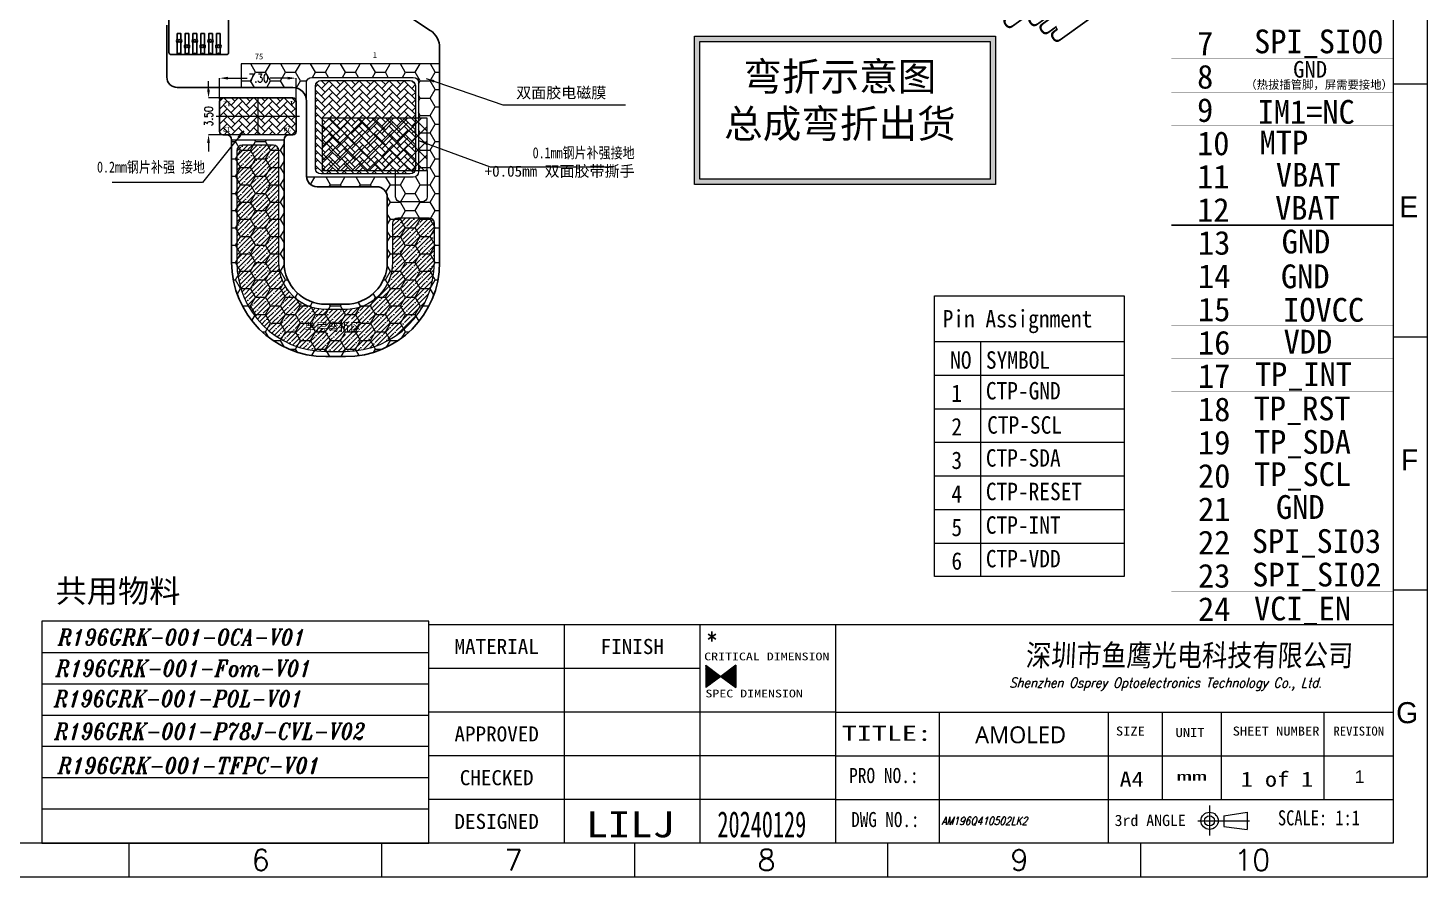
# Model space of a CAD drawing. Header units: millimetres. Extents: x 1845 to 2650, y -178 to 579.
# Drawn here: x 2516.8 to 2650.3, y 193.6 to 274.6 of the extents above; entities that cross this region are included whole.
import ezdxf
from ezdxf.enums import TextEntityAlignment as Align
from ezdxf.lldxf.tags import DXFTag

# ---------------------------------------------------------------- set-up
doc = ezdxf.new("R2010")
doc.units = ezdxf.units.MM
doc.layers.get('0').update_dxf_attribs({"lineweight": 5})
doc.layers.get('Defpoints').update_dxf_attribs({"lineweight": 5})
for name, color, linetype, lineweight in [('DIM', 3, 'Continuous', 5), ('MFPC', 50, 'Continuous', 5), ('TFPC', 50, 'Continuous', 5), ('图框', 7, 'Continuous', 5)]:
    doc.layers.add(name, color=color, linetype=linetype, lineweight=lineweight)
for name, color, linetype in [('EMI', 5, 'Continuous'), ('FPC', 44, 'Continuous'), ('标注', 3, 'Continuous')]:
    doc.layers.add(name, color=color, linetype=linetype)
doc.styles.add('C-E02$0$HZ', font='')
doc.styles.add('RD', font='ROMAND.shx', dxfattribs={"width": 0.8})
doc.styles.get("Standard").update_dxf_attribs({"font": 'txt', "bigfont": 'gbcbig.shx'})
doc.styles.add('STYLE1', font='', dxfattribs={"width": 0.9})
doc.styles.add('TEXTSTYLE_0', font='txt', dxfattribs={"width": 0.8})
doc.styles.add('ZI2.5', font='', dxfattribs={"height": 2.5})
doc.styles.add('宋', font='', dxfattribs={"height": 2})
doc.styles.add('宋体', font='')
doc.styles.add('样式 3', font='italict.shx', dxfattribs={"width": 0.85, "oblique": 3})
doc.styles.add('汉字', font='')
doc.styles.get('C-E02$0$HZ').set_extended_font_data('SimSun')
doc.styles.get('STYLE1').set_extended_font_data('SimSun')
doc.styles.get('ZI2.5').set_extended_font_data('SimSun')
doc.styles.get('宋').set_extended_font_data('SimSun')
doc.styles.get('宋体').set_extended_font_data('SimSun')
doc.styles.get('汉字').set_extended_font_data('SimSun')
tags = doc.linetypes.add('CENTER', pattern=[0.6, 0.375, -0.075, 0.075, -0.075]).pattern_tags.tags
tags[10:11] = [DXFTag(74, 4), DXFTag(75, 0), DXFTag(340, '0'), DXFTag(46, 1.0), DXFTag(50, 0.0), DXFTag(44, 0.0), DXFTag(45, 0.0)]
tags[8:9] = [DXFTag(74, 4), DXFTag(75, 0), DXFTag(340, '0'), DXFTag(46, 1.0), DXFTag(50, 0.0), DXFTag(44, 0.0), DXFTag(45, 0.0)]
tags[6:7] = [DXFTag(74, 4), DXFTag(75, 0), DXFTag(340, '0'), DXFTag(46, 1.0), DXFTag(50, 0.0), DXFTag(44, 0.0), DXFTag(45, 0.0)]
tags[4:5] = [DXFTag(74, 4), DXFTag(75, 0), DXFTag(340, '0'), DXFTag(46, 1.0), DXFTag(50, 0.0), DXFTag(44, 0.0), DXFTag(45, 0.0)]
doc.dimstyles.new('DIM', dxfattribs={"dimtxt": 0.8, "dimasz": 0.8, "dimexe": 0, "dimexo": 0.5, "dimgap": 0.11, "dimtad": 0, "dimzin": 1, "dimdsep": 46, "dimtxsty": 'RD', "dimcen": 0, "dimclrd": 256, "dimclre": 256, "dimclrt": 256, "dimadec": 0, "dimazin": 0, "dimtm": 1e-09, "dimtfac": 1, "dimtofl": 0, "dimtmove": 0, "dimatfit": 3, "dimfxl": 1, "dimlwe": -1, "dimarcsym": 0})

# ---------------------------------------------------------------- blocks, each defined once
blk = doc.blocks.new('SZ')
at = {"layer": 'FPC', "color": 1, "insert": (10.22, 1.21), "char_height": 13.2, "width": 13.2336, "attachment_point": 1, "rotation": 223.714, "style": 'C-E02$0$HZ'}
blk.add_mtext('{\\fWingdings|b0|i0|c2|p2;E}', dxfattribs=at)
blk = doc.blocks.new('*D125')
at = {"layer": 'Defpoints', "color": 0, "lineweight": 5, "transparency": 16777216}
for p in [(2542.38, 269.82), (2535.08, 267.31), (2542.38, 267.27)]:
    blk.add_point(p, dxfattribs=at)
at = {"layer": 'DIM', "linetype": 'ByBlock', "lineweight": 5, "transparency": 16777216}
for p, q in [((2535.08, 267.81), (2535.08, 269.82)), ((2542.38, 267.77), (2542.38, 269.82))]:
    blk.add_line(p, q, dxfattribs=at)
at = {"layer": 'DIM', "lineweight": 5, "transparency": 16777216}
for p, q in [((2535.88, 269.82), (2537.71, 269.82)), ((2541.58, 269.82), (2539.91, 269.82))]:
    blk.add_line(p, q, dxfattribs=at)
for points in [[(2535.88, 269.95), (2535.88, 269.69), (2535.08, 269.82)], [(2541.58, 269.95), (2541.58, 269.69), (2542.38, 269.82)]]:
    blk.add_solid(points, dxfattribs=at)
at = {"layer": 'DIM', "lineweight": 5, "transparency": 16777216, "insert": (2538.81, 269.82), "char_height": 0.8, "attachment_point": 5, "style": 'RD'}
blk.add_mtext('7.30', dxfattribs=at)
blk = doc.blocks.new('*D126')
at = {"layer": 'Defpoints', "color": 0, "lineweight": 5, "transparency": 16777216}
for p in [(2535.99, 267.93), (2534.03, 264.43), (2535.73, 264.43)]:
    blk.add_point(p, dxfattribs=at)
at = {"layer": 'DIM', "lineweight": 5, "transparency": 16777216}
for p, q in [((2534.03, 268.73), (2534.03, 269.53)), ((2534.03, 263.63), (2534.03, 262.83))]:
    blk.add_line(p, q, dxfattribs=at)
at = {"layer": 'DIM', "linetype": 'ByBlock', "lineweight": 5, "transparency": 16777216}
for p, q in [((2535.49, 267.93), (2534.03, 267.93)), ((2535.23, 264.43), (2534.03, 264.43))]:
    blk.add_line(p, q, dxfattribs=at)
at = {"layer": 'DIM', "lineweight": 5, "transparency": 16777216}
for points in [[(2533.89, 268.73), (2534.16, 268.73), (2534.03, 267.93)], [(2533.89, 263.63), (2534.16, 263.63), (2534.03, 264.43)]]:
    blk.add_solid(points, dxfattribs=at)
at = {"layer": 'DIM', "lineweight": 5, "transparency": 16777216, "insert": (2534.03, 266.18), "char_height": 0.8, "attachment_point": 5, "rotation": 90, "style": 'RD'}
blk.add_mtext('3.50', dxfattribs=at)

msp = doc.modelspace()

# ---------------------------------------------------------------- hatches: boundary and pattern name
at = {"lineweight": 5}
h = msp.add_hatch(dxfattribs=at)
h.set_pattern_fill('ANSI37', color=6, scale=0.3, angle=-180)
h.set_pattern_definition([(225, (2301.4279, 1946.0914), (0.6735192, -0.6735192), []), (315, (2301.4279, 1946.0914), (0.6735192, 0.6735192), [])])
h.paths.add_polyline_path([(2544.8802, 266.0194), (2544.8802, 261.0194), (2554.8802, 261.0194), (2554.8802, 266.0194)])
h = msp.add_hatch(dxfattribs=at)
h.set_pattern_fill('ANSI35', color=252, scale=0.1)
h.set_pattern_definition([(45, (606.69584, 406.80264), (-0.4490128, 0.4490128), []), (45, (607.14485, 406.80264), (-0.4490128, 0.4490128), [0.79375, -0.15875, 0, -0.15875])])
edge = h.paths.add_edge_path()
edge.add_arc((2552.0802, 255.9772), 0.5, 90, 180)
edge.add_line((2551.5802, 255.9772), (2551.5802, 252.2625))
edge.add_arc((2547.0802, 252.2625), 4.5, 270, 360, ccw=False)
edge.add_line((2547.0802, 247.7625), (2545.2302, 247.7625))
edge.add_arc((2545.2302, 252.2625), 4.5, 180, 270, ccw=False)
edge.add_line((2540.7302, 252.2625), (2540.7302, 262.9316))
edge.add_arc((2540.2302, 262.9316), 0.5, 0, 90)
edge.add_line((2540.2302, 263.4316), (2537.2302, 263.4316))
edge.add_arc((2537.2302, 262.9316), 0.5, 90, 180)
edge.add_line((2536.7302, 262.9316), (2536.7302, 252.2625))
edge.add_arc((2545.2302, 252.2625), 8.5, 180, 270)
edge.add_line((2545.2302, 243.7625), (2547.0802, 243.7625))
edge.add_arc((2547.0802, 252.2625), 8.5, 270, 360)
edge.add_line((2555.5802, 252.2625), (2555.5802, 255.9772))
edge.add_arc((2555.0802, 255.9772), 0.5, 360, 450)
edge.add_line((2555.0802, 256.4772), (2552.0802, 256.4772))
h.paths.add_polyline_path([(2549.1341, 245.3047), (2542.8838, 245.3047), (2542.8838, 246.8936), (2549.1341, 246.8936)], flags=24)
at = {"layer": 'DIM', "lineweight": 5}
h = msp.add_hatch(color=6, dxfattribs=at)
h.dxf.hatch_style = 1
h.paths.add_polyline_path([(2580.4085, 259.6849), (2609.1132, 259.6849), (2609.1132, 273.8159), (2580.4085, 273.8159)])
h.paths.add_polyline_path([(2580.9085, 273.3159), (2608.6132, 273.3159), (2608.6132, 260.1849), (2580.9085, 260.1849)], flags=16)
h.paths.add_polyline_path([(2582.2878, 261.9887), (2606.8085, 261.9887), (2606.8085, 272.1534), (2582.2878, 272.1534)], flags=8)
at = {"layer": 'EMI', "lineweight": 5}
h = msp.add_hatch(dxfattribs=at)
h.set_pattern_fill('HONEY', color=256, scale=0.3)
h.set_pattern_definition([(0, (595.4159, 16.31634), (1.42875, 0.8248892), [0.9525, -1.905]), (120, (595.4159, 16.31634), (-1.42875, 0.8248892), [0.9525, -1.905]), (60, (595.4159, 16.31634), (3e-09, 1.6497784), [-1.905, 0.9525])])
edge = h.paths.add_edge_path()
edge.add_line((2553.5641, 260.3864), (2543.3831, 260.3864))
edge.add_arc((2544.3802, 260.4625), 1, 184.363972, 270)
edge.add_line((2544.3802, 259.4625), (2550.0802, 259.4625))
edge.add_arc((2550.0802, 258.4625), 1, 0, 90, ccw=False)
edge.add_line((2551.0802, 258.4625), (2551.0802, 252.2625))
edge.add_arc((2547.0802, 252.2625), 4, -90, 0, ccw=False)
edge.add_line((2547.0802, 248.2625), (2545.2302, 248.2625))
edge.add_arc((2545.2302, 252.2625), 4, 180, 270, ccw=False)
edge.add_line((2541.2302, 252.2625), (2541.2302, 263.9316))
edge.add_line((2541.2302, 263.9316), (2536.2302, 263.9316))
edge.add_line((2536.2302, 263.9316), (2536.2302, 252.2625))
edge.add_arc((2545.2302, 252.2625), 9, 180, 270)
edge.add_line((2545.2302, 243.2625), (2547.0802, 243.2625))
edge.add_arc((2547.0802, 252.2625), 9, 270, 360)
edge.add_line((2556.0802, 252.2625), (2556.0802, 271.1831))
edge.add_line((2556.0802, 271.1831), (2537.1452, 271.1831))
edge.add_line((2537.1452, 271.1831), (2537.1452, 268.9316))
edge.add_line((2537.1452, 268.9316), (2542.0802, 268.9316))
edge.add_arc((2542.0802, 267.6316), 1.3, 0, 90, ccw=False)
edge.add_line((2543.3802, 267.6316), (2543.3802, 269.3953))
edge.add_arc((2543.8802, 269.3953), 0.5, 90, 180, ccw=False)
edge.add_line((2543.8802, 269.8953), (2553.5641, 269.8953))
edge.add_arc((2553.5641, 269.3953), 0.5, 0, 90, ccw=False)
edge.add_line((2554.0641, 269.3953), (2554.0641, 260.8864))
edge.add_arc((2553.5641, 260.8864), 0.5, -90, 0, ccw=False)
at = {"layer": 'MFPC', "lineweight": 5}
h = msp.add_hatch(dxfattribs=at)
h.set_pattern_fill('AR-HBONE', color=4, scale=0.005, angle=180)
h.set_pattern_definition([(225, (498.37883, 16.31634), (-9e-17, -0.71842049), [1.524, -0.508]), (315, (498.0196, 15.95713), (-2e-16, -0.71842049), [1.524, -0.508])])
edge = h.paths.add_edge_path()
edge.add_line((2544.7338, 269.5953), (2553.2641, 269.5953))
edge.add_arc((2553.2641, 269.0953), 0.5, 0, 90, ccw=False)
edge.add_line((2553.7641, 269.0953), (2553.7641, 261.1864))
edge.add_arc((2553.2641, 261.1864), 0.5, 270, 360, ccw=False)
edge.add_line((2553.2641, 260.6864), (2544.7338, 260.6864))
edge.add_arc((2544.7338, 261.1864), 0.5, 180, 270, ccw=False)
edge.add_line((2544.2338, 261.1864), (2544.2338, 269.0953))
edge.add_arc((2544.7338, 269.0953), 0.5, 90, 180, ccw=False)
h = msp.add_hatch(dxfattribs=at)
h.set_pattern_fill('AR-HBONE', color=4, scale=0.005, angle=180)
h.set_pattern_definition([(225, (498.37883, 16.16634), (-9e-17, -0.71842049), [1.524, -0.508]), (315, (498.0196, 15.80713), (-2e-16, -0.71842049), [1.524, -0.508])])
edge = h.paths.add_edge_path()
edge.add_line((2542.0802, 264.4316), (2535.3802, 264.4316))
edge.add_arc((2535.3802, 264.7316), 0.3, 180, 270, ccw=False)
edge.add_line((2535.0802, 264.7316), (2535.0802, 267.6316))
edge.add_arc((2535.3802, 267.6316), 0.3, 90, 180, ccw=False)
edge.add_line((2535.3802, 267.9316), (2542.0802, 267.9316))
edge.add_arc((2542.0802, 267.6316), 0.3, 0, 90, ccw=False)
edge.add_line((2542.3802, 267.6316), (2542.3802, 264.7316))
edge.add_arc((2542.0802, 264.7316), 0.3, 270, 360, ccw=False)

# ---------------------------------------------------------------- linework, layer by layer
at = {"color": 6, "lineweight": 5}
msp.add_lwpolyline([(2544.8802, 266.0194), (2544.8802, 261.0194), (2554.8802, 261.0194), (2554.8802, 266.0194)], close=True, dxfattribs=at)
at = {"color": 252, "lineweight": 5}
msp.add_lwpolyline([(2552.0802, 256.4772, 0.41421356), (2551.5802, 255.9772), (2551.5802, 252.2625, -0.41421356), (2547.0802, 247.7625), (2545.2302, 247.7625, -0.41421356), (2540.7302, 252.2625), (2540.7302, 262.9316, 0.41421356), (2540.2302, 263.4316), (2537.2302, 263.4316, 0.41421356), (2536.7302, 262.9316), (2536.7302, 252.2625, 0.41421356), (2545.2302, 243.7625), (2547.0802, 243.7625, 0.41421356), (2555.5802, 252.2625), (2555.5802, 255.9772, 0.41421356), (2555.0802, 256.4772), (2552.0802, 256.4772)], format="xyb", dxfattribs=at)
at = {"color": 6, "lineweight": 5}
msp.add_lwpolyline([(2554.8802, 261.0194), (2554.8802, 258.5194, -0.41421356), (2554.3802, 258.0194), (2552.3802, 258.0194, -0.41421356), (2551.8802, 258.5194), (2551.8802, 261.0194)], format="xyb", close=True, dxfattribs=at)
at = {"layer": 'DIM', "color": 6, "lineweight": 5}
for points in [[(2580.4085, 273.8159), (2609.1132, 273.8159), (2609.1132, 259.6849), (2580.4085, 259.6849)], [(2580.9085, 273.3159), (2608.6132, 273.3159), (2608.6132, 260.1849), (2580.9085, 260.1849)]]:
    msp.add_lwpolyline(points, close=True, dxfattribs=at)
at = {"layer": 'DIM', "color": 1, "linetype": 'CENTER', "lineweight": 5}
for points in [[(2538.7302, 267.9571), (2538.7302, 264.4061)], [(2534.7403, 266.1816), (2542.7201, 266.1816)]]:
    msp.add_lwpolyline(points, dxfattribs=at)
at = {"layer": 'DIM', "linetype": 'ByBlock'}
msp.add_lwpolyline([(2603.3087, 222.2899), (2603.3087, 249.0699), (2621.3994, 249.0699), (2621.3994, 222.2899)], close=True, dxfattribs=at)
for points in [[(2603.3087, 244.6941), (2621.3994, 244.6941)], [(2607.6912, 244.6941), (2607.6912, 222.2899)], [(2603.3087, 241.4935), (2621.3994, 241.4935)], [(2603.3087, 238.2929), (2621.3994, 238.2929)], [(2603.3087, 235.0923), (2621.3994, 235.0923)], [(2603.3087, 231.8917), (2621.3994, 231.8917)], [(2603.3087, 228.6911), (2621.3994, 228.6911)], [(2603.3087, 225.4905), (2621.3994, 225.4905)]]:
    msp.add_lwpolyline(points, dxfattribs=at)
at = {"layer": 'EMI', "lineweight": 5}
for points in [[(2556.0802, 271.1831), (2537.1452, 271.1831), (2537.1452, 268.9316)], [(2536.2302, 263.9316), (2541.2302, 263.9316)]]:
    msp.add_lwpolyline(points, dxfattribs=at)
msp.add_lwpolyline([(2554.0641, 269.3953), (2554.0641, 260.8864, -0.41421356), (2553.5641, 260.3864), (2543.3802, 260.3864), (2543.3802, 269.3953, -0.41421356), (2543.8802, 269.8953), (2553.5641, 269.8953, -0.41421356)], format="xyb", close=True, dxfattribs=at)
at = {"layer": 'MFPC', "linetype": 'Continuous', "lineweight": 25}
msp.add_lwpolyline([(2552.7331, 275.9999), (2555.1855, 274.3738, -0.25142072), (2556.0802, 272.7069), (2556.0802, 252.2625, -0.41421356), (2547.0802, 243.2625), (2545.2302, 243.2625, -0.41421356), (2536.2302, 252.2625), (2536.2302, 263.9316, 0.41421356), (2535.7302, 264.4316), (2535.3802, 264.4316, -0.41421356), (2535.0802, 264.7316), (2535.0802, 267.6316, -0.41421356), (2535.3802, 267.9316), (2542.0802, 267.9316, -0.41421356), (2542.3802, 267.6316), (2542.3802, 264.7316, -0.41421356), (2542.0802, 264.4316), (2541.7302, 264.4316, 0.41421356), (2541.2302, 263.9316), (2541.2302, 252.2625, 0.41421356), (2545.2302, 248.2625), (2547.0802, 248.2625, 0.41421356), (2551.0802, 252.2625), (2551.0802, 258.4625, 0.41421356), (2550.0802, 259.4625), (2544.3802, 259.4625, -0.41421356), (2543.3802, 260.4625), (2543.3802, 267.6316, 0.41421356), (2542.0802, 268.9316), (2531.0452, 268.9316, -0.41421356), (2530.0452, 269.9316), (2530.0452, 274.8685, -0.41421356)], format="xyb", dxfattribs=at)
at = {"layer": 'MFPC', "color": 4, "lineweight": 5}
for points in [[(2544.7338, 269.5953), (2553.2641, 269.5953, -0.41421356), (2553.7641, 269.0953), (2553.7641, 261.1864, -0.41421356), (2553.2641, 260.6864), (2544.7338, 260.6864, -0.41421356), (2544.2338, 261.1864), (2544.2338, 269.0953, -0.41421356)], [(2542.0802, 264.4316), (2535.3802, 264.4316, -0.41421356), (2535.0802, 264.7316), (2535.0802, 267.6316, -0.41421356), (2535.3802, 267.9316), (2542.0802, 267.9316, -0.41421356), (2542.3802, 267.6316), (2542.3802, 264.7316, -0.41421356)]]:
    msp.add_lwpolyline(points, format="xyb", close=True, dxfattribs=at)
at = {"layer": 'TFPC', "linetype": 'Continuous', "lineweight": 25}
msp.add_lwpolyline([(2535.9452, 275.3685), (2535.9452, 272.2685, -0.41421356), (2535.7452, 272.0685), (2530.4452, 272.0685, -0.41421356), (2530.2452, 272.2685), (2530.2452, 278.5566, -0.20508292)], format="xyb", dxfattribs=at)
at = {"layer": 'TFPC', "color": 3, "linetype": 'Continuous', "lineweight": 25}
for points in [[(2531.0452, 274.0685), (2531.3952, 274.0685), (2531.3952, 273.547, -0.42008403), (2531.3952, 273.1899), (2531.3952, 272.0685), (2531.3452, 272.0685, 1), (2531.0952, 272.0685), (2531.0452, 272.0685), (2531.0452, 273.1899, -0.42008403), (2531.0452, 273.547)], [(2532.1452, 274.0685), (2532.1452, 273.047, -0.42008403), (2532.1452, 272.6899), (2532.1452, 272.0685), (2532.0952, 272.0685, 1), (2531.8452, 272.0685), (2531.7952, 272.0685), (2531.7952, 272.6899, -0.42008403), (2531.7952, 273.047), (2531.7952, 274.0685)], [(2532.8952, 274.0685), (2532.5452, 274.0685), (2532.5452, 273.547, 0.42008403), (2532.5452, 273.1899), (2532.5452, 272.0685), (2532.5952, 272.0685, -1), (2532.8452, 272.0685), (2532.8952, 272.0685), (2532.8952, 273.1899, 0.42008403), (2532.8952, 273.547)], [(2533.6452, 274.0685), (2533.6452, 273.047, -0.42008403), (2533.6452, 272.6899), (2533.6452, 272.0685), (2533.5952, 272.0685, 1), (2533.3452, 272.0685), (2533.2952, 272.0685), (2533.2952, 272.6899, -0.42008403), (2533.2952, 273.047), (2533.2952, 274.0685)], [(2534.3952, 274.0685), (2534.0452, 274.0685), (2534.0452, 273.547, 0.42008403), (2534.0452, 273.1899), (2534.0452, 272.0685), (2534.0952, 272.0685, -1), (2534.3452, 272.0685), (2534.3952, 272.0685), (2534.3952, 273.1899, 0.42008403), (2534.3952, 273.547)], [(2535.1452, 274.0685), (2535.1452, 273.047, -0.42008403), (2535.1452, 272.6899), (2535.1452, 272.0685), (2535.0952, 272.0685, 1), (2534.8452, 272.0685), (2534.7952, 272.0685), (2534.7952, 272.6899, -0.42008403), (2534.7952, 273.047), (2534.7952, 274.0685)]]:
    msp.add_lwpolyline(points, format="xyb", close=True, dxfattribs=at)
for centre in [(2531.2202, 273.3685), (2531.9702, 272.8685), (2532.7202, 273.3685), (2533.4702, 272.8685), (2534.2202, 273.3685), (2534.9702, 272.8685)]:
    msp.add_circle(centre, 0.125, dxfattribs=at)
at = {"layer": '图框', "color": 7, "linetype": 'ByBlock', "lineweight": 5, "ltscale": 0.55}
for p, q in [((2647.0678, 365.8059), (2647.0678, 196.8571)), ((2650.2859, 269.2634), (2647.0678, 269.2634)), ((2650.2859, 245.1278), (2647.0678, 245.1278)), ((2650.2859, 220.9922), (2647.0678, 220.9922)), ((2647.0678, 196.8571), (2405.7472, 196.8571)), ((2526.4075, 196.8571), (2526.4075, 193.6391)), ((2526.4075, 196.8571), (2526.4075, 193.6391)), ((2550.5396, 196.8571), (2550.5396, 193.6391)), ((2574.6716, 196.8571), (2574.6716, 193.6391)), ((2598.8037, 196.8571), (2598.8037, 193.6391)), ((2622.9357, 196.8571), (2622.9357, 193.6391))]:
    msp.add_line(p, q, dxfattribs=at)
at = {"layer": '图框', "linetype": 'Continuous', "lineweight": 5}
for p, q in [((2555.0479, 196.8571), (2555.0479, 217.7054)), ((2567.9882, 196.8571), (2567.9882, 217.7054)), ((2580.9285, 196.8571), (2580.9285, 217.7054)), ((2593.8688, 196.8571), (2593.8688, 217.7054)), ((2580.9285, 213.5357), (2555.0479, 213.5357)), ((2593.8688, 209.3661), (2555.0479, 209.3661)), ((2593.8688, 209.3661), (2647.0678, 209.3661)), ((2603.7786, 196.8571), (2603.7786, 209.3661)), ((2619.8929, 196.8571), (2619.8929, 209.3661)), ((2625.0599, 201.0268), (2625.0599, 209.3661)), ((2630.6628, 201.0268), (2630.6628, 209.3661)), ((2640.4629, 201.0268), (2640.4629, 209.3661)), ((2593.8688, 205.1964), (2555.0479, 205.1964)), ((2593.8688, 205.1964), (2647.0678, 205.1964)), ((2593.8688, 201.0268), (2555.0479, 201.0268)), ((2593.8688, 201.0268), (2647.0678, 201.0268))]:
    msp.add_line(p, q, dxfattribs=at)
at = {"layer": '图框', "color": 0, "lineweight": 5}
msp.add_line((2555.0479, 217.7054), (2647.0678, 217.7054), dxfattribs=at)
at = {"layer": '图框', "color": 1, "linetype": 'Continuous'}
for p, q in [((2581.4609, 213.8522), (2582.8987, 212.7738)), ((2581.4609, 213.8522), (2581.4609, 211.6955)), ((2581.4609, 213.8193), (2581.4797, 213.8381)), ((2581.4609, 213.7225), (2581.535, 213.7966)), ((2581.4609, 213.6257), (2581.5903, 213.7551)), ((2581.4609, 213.5288), (2581.6457, 213.7136)), ((2581.4609, 213.432), (2581.701, 213.6721)), ((2581.4609, 213.3351), (2581.7564, 213.6306)), ((2581.4609, 213.2383), (2581.8117, 213.5891)), ((2584.3365, 213.8522), (2582.8987, 212.7738)), ((2583.0844, 212.6345), (2584.1987, 213.7488)), ((2583.1398, 212.593), (2584.3365, 213.7898)), ((2583.1951, 212.5515), (2584.3365, 213.6929)), ((2583.2504, 212.51), (2584.3365, 213.5961)), ((2584.3365, 213.8522), (2584.3365, 211.6955)), ((2581.4609, 213.1415), (2581.867, 213.5476)), ((2581.4609, 213.0446), (2581.9224, 213.5061)), ((2581.4609, 212.9478), (2581.9777, 213.4646)), ((2581.4609, 212.8509), (2582.033, 213.4231)), ((2581.4609, 212.7541), (2582.0884, 213.3816)), ((2581.4609, 212.6573), (2582.1437, 213.3401)), ((2581.4609, 212.5604), (2582.199, 213.2986)), ((2581.4609, 212.4636), (2582.2544, 213.2571)), ((2581.4609, 212.3668), (2582.3097, 213.2156)), ((2581.4609, 212.2699), (2582.3651, 213.1741)), ((2581.4609, 212.1731), (2582.4204, 213.1326)), ((2581.4609, 212.0762), (2582.4757, 213.0911)), ((2581.4609, 211.9794), (2582.5311, 213.0496)), ((2581.4609, 211.8826), (2582.5864, 213.0081)), ((2581.4609, 211.7857), (2582.6417, 212.9666)), ((2582.8987, 212.7738), (2581.4609, 211.6955)), ((2581.4873, 211.7152), (2582.6971, 212.9251)), ((2581.8746, 212.0057), (2582.7524, 212.8835)), ((2582.262, 212.2963), (2582.8078, 212.842)), ((2582.6493, 212.5868), (2582.8631, 212.8005)), ((2582.8987, 212.7738), (2584.3365, 211.6955)), ((2582.9184, 212.759), (2583.0367, 212.8773)), ((2582.9738, 212.7175), (2583.424, 213.1678)), ((2583.0291, 212.676), (2583.8114, 213.4583)), ((2583.3058, 212.4685), (2584.3365, 213.4993)), ((2583.3611, 212.427), (2584.3365, 213.4024)), ((2583.4165, 212.3855), (2584.3365, 213.3056)), ((2583.4718, 212.344), (2584.3365, 213.2087)), ((2583.5271, 212.3025), (2584.3365, 213.1119)), ((2583.5825, 212.261), (2584.3365, 213.0151)), ((2583.6378, 212.2195), (2584.3365, 212.9182)), ((2583.6931, 212.178), (2584.3365, 212.8214)), ((2583.7485, 212.1365), (2584.3365, 212.7246)), ((2583.8038, 212.095), (2584.3365, 212.6277)), ((2583.8591, 212.0535), (2584.3365, 212.5309)), ((2583.9145, 212.012), (2584.3365, 212.434)), ((2583.9698, 211.9705), (2584.3365, 212.3372)), ((2584.0252, 211.929), (2584.3365, 212.2404)), ((2584.0805, 211.8875), (2584.3365, 212.1435)), ((2584.1358, 211.846), (2584.3365, 212.0467)), ((2584.1912, 211.8045), (2584.3365, 211.9498)), ((2584.2465, 211.763), (2584.3365, 211.853)), ((2584.3018, 211.7215), (2584.3365, 211.7562))]:
    msp.add_line(p, q, dxfattribs=at)
at = {"layer": '图框', "linetype": 'Continuous'}
msp.add_line((2629.5378, 200.4581), (2629.5378, 197.5825), dxfattribs=at)
at = {"layer": '图框', "color": 7, "linetype": 'Continuous'}
for p, q in [((2628.4329, 198.9849), (2633.3342, 198.9849)), ((2630.9119, 199.4665), (2633.1217, 199.8214)), ((2630.9119, 199.4665), (2630.9119, 198.4466)), ((2633.1217, 199.8214), (2633.1217, 198.1767)), ((2630.9119, 198.4466), (2633.1217, 198.1767))]:
    msp.add_line(p, q, dxfattribs=at)
at = {"layer": '图框', "color": 7, "linetype": 'ByBlock', "lineweight": 5, "ltscale": 0.55}
msp.add_lwpolyline([(2402.5291, 369.0239), (2650.2859, 369.0239), (2650.2859, 193.6391), (2402.5291, 193.6391)], close=True, dxfattribs=at)
at = {"layer": '图框', "color": 3, "lineweight": 5}
msp.add_lwpolyline([(2518.1249, 218.0287), (2518.1249, 196.8571), (2555.0479, 196.8571), (2555.0479, 218.0287)], close=True, dxfattribs=at)
for points in [[(2518.1249, 215.0482), (2555.0479, 215.0482)], [(2518.1249, 212.0677), (2555.0479, 212.0677)], [(2518.1249, 209.0873), (2555.0479, 209.0873)], [(2518.1249, 206.1068), (2555.0479, 206.1068)], [(2518.1249, 203.1263), (2555.0479, 203.1263)], [(2518.1249, 200.1458), (2555.0479, 200.1458)]]:
    msp.add_lwpolyline(points, dxfattribs=at)
at = {"layer": '图框', "color": 7, "linetype": 'Continuous'}
for centre, radius in [((2629.5378, 198.9991), 0.8223), ((2629.5378, 198.9849), 0.4816)]:
    msp.add_circle(centre, radius, dxfattribs=at)
at = {"layer": '标注', "linetype": 'ByBlock'}
for points in [[(2625.8998, 217.7054, 0.0107, 0.0107, 0), (2647.0678, 217.7054, 0, 0, 0), (2647.0678, 303.4436, 0, 0, 0), (2625.8998, 303.4436, 0, 0, 0), (2625.8998, 217.6819, 0, 0, 0)], [(2633.3086, 217.6852, 0.0133, 0.0133, 0), (2633.3086, 255.7876, 0.0133, 0.0133, 0), (2633.3086, 293.89, 0, 0, 0)]]:
    msp.add_lwpolyline(points, format="xyseb", dxfattribs=at)
at = {"layer": '标注', "linetype": 'ByBlock', "const_width": 0.0133}
for points in [[(2625.8998, 271.6636), (2647.0678, 271.6636)], [(2625.8998, 268.4884), (2647.0678, 268.4884)], [(2625.8998, 265.3132), (2647.0678, 265.3132)], [(2625.8998, 262.138), (2647.0678, 262.138)], [(2625.8998, 258.9628), (2647.0678, 258.9628)], [(2625.8998, 252.6124), (2647.0678, 252.6124)], [(2625.8998, 249.4372), (2647.0678, 249.4372)], [(2625.8998, 246.262), (2647.0678, 246.262)], [(2625.8998, 243.0868), (2647.0678, 243.0868)], [(2625.8998, 239.9116), (2647.0678, 239.9116)], [(2625.8998, 236.7364), (2647.0678, 236.7364)], [(2625.8998, 233.5612), (2647.0678, 233.5612)], [(2625.8998, 230.386), (2647.0678, 230.386)], [(2625.8998, 227.2108), (2647.0678, 227.2108)], [(2625.8998, 224.0356), (2647.0678, 224.0356)], [(2625.8998, 220.8604), (2647.0678, 220.8604)]]:
    msp.add_lwpolyline(points, dxfattribs=at)
at = {"layer": '标注', "linetype": 'ByBlock'}
msp.add_lwpolyline([(2625.8998, 255.7876), (2647.0678, 255.7876)], close=True, dxfattribs=at)
at = {"layer": '标注', "linetype": 'ByBlock', "const_width": 0.00667}
msp.add_lwpolyline([(2633.3053, 255.7876, 1), (2633.3119, 255.7876, 1)], format="xyb", close=True, dxfattribs=at)
msp.add_lwpolyline([(2633.3053, 255.7876, 1), (2633.3119, 255.7876, 1)], format="xyb", close=True, dxfattribs=at)

# ---------------------------------------------------------------- block references
at = {"layer": 'FPC', "linetype": 'ByBlock', "lineweight": 0, "xscale": 0.6230710225154203, "yscale": 0.6230710225167968, "zscale": 0.6230710225165675, "rotation": 171.9404622025935}
msp.add_blockref('SZ', (2614.0751, 276.4486), dxfattribs=at)

# ---------------------------------------------------------------- texts
at = {"color": 1, "lineweight": 5, "style": 'ZI2.5'}
for s, p in [('75', (2538.4462, 271.6091)), ('1', (2549.7089, 271.7486))]:
    msp.add_text(s, height=0.56, dxfattribs=at).set_placement(p)
at = {"color": 252, "lineweight": 5, "style": '汉字'}
msp.add_text('单层弯折区', height=0.8, dxfattribs=at).set_placement((2543.1933, 245.6857))
at = {"linetype": 'Continuous', "lineweight": 5, "style": '宋'}
for s, width, p, p2 in [('LILJ', 1.192015, (2570.0211, 197.428), (2578.4905, 197.428)), ('20240129', 0.596007, (2582.5843, 197.428), (2591.0536, 197.428))]:
    msp.add_text(s, height=2.484, dxfattribs=dict(at, width=width)).set_placement(p, p2, align=Align.FIT)
at = {"char_height": 0.5, "width": 0.587693, "attachment_point": 3, "rotation": 180, "style": '宋体'}
for s, insert in [('12', (2535.3908, 267.1228)), ('1', (2541.7579, 267.1541)), ('13', (2535.3772, 264.6729)), ('24', (2541.1385, 264.7297))]:
    msp.add_mtext(s, dxfattribs=dict(at, insert=insert))
at = {"lineweight": 5, "attachment_point": 1}
for s, insert, char_height, width, style in [('{\\fMicrosoft YaHei|b0|i0|c134|p34;\\C3;AMOLED}', (2607.1681, 208.003), 1.610347, 7.593847, '汉字'), ('{\\C3;}', (2604.3047, 203.8299), 0.9936, 11.697843, '样式 3'), ('\\pt0,6.087,8.696;AM196Q410502LK2', (2603.9508, 199.3633), 0.7452, 13.711054, '样式 3')]:
    msp.add_mtext(s, dxfattribs=dict(at, insert=insert, char_height=char_height, width=width, style=style))
at = {"layer": 'DIM', "color": 3, "lineweight": 5, "style": 'STYLE1', "width": 0.9}
for s, height, p in [('Pin Assignment', 1.666265, (2604.0709, 246.043)), ('SYMBOL', 1.66626, (2608.1994, 242.1065))]:
    msp.add_text(s, height=height, dxfattribs=at).set_placement(p)
at = {"layer": 'DIM', "linetype": 'ByBlock', "style": 'STYLE1', "width": 0.9}
for s, height, p in [('NO', 1.66626, (2604.7866, 242.1094)), ('1', 1.6663, (2604.9067, 238.9492)), ('2', 1.6663, (2604.9067, 235.7486)), ('3', 1.6663, (2604.9067, 232.548)), ('4', 1.6663, (2604.9067, 229.3474)), ('5', 1.6663, (2604.9067, 226.1468)), ('6', 1.6663, (2604.9067, 222.9462))]:
    msp.add_text(s, height=height, dxfattribs=at).set_placement(p)
at = {"layer": 'DIM', "color": 1, "lineweight": 5, "style": 'STYLE1', "width": 0.9}
for s, p in [('CTP-GND', (2608.1915, 239.1789)), ('CTP-SCL', (2608.3201, 235.9147)), ('CTP-SDA', (2608.1915, 232.772)), ('CTP-RESET', (2608.1915, 229.5751)), ('CTP-INT', (2608.1915, 226.3726)), ('CTP-VDD', (2608.1915, 223.1664))]:
    msp.add_text(s, height=1.66626, dxfattribs=at).set_placement(p)
at = {"layer": 'DIM', "lineweight": 5, "char_height": 1.05, "attachment_point": 3, "style": 'RD'}
for s, insert, width in [('{\\fSimSun|b0|i0|c134|p2;\\W1;\\C3;双面胶电磁膜}', (2571.9793, 268.9602), 9.174666), ('{\\fSimSun|b0|i0|c134|p54;0.1mm钢片补强接地\\P\\fSimSun|b0|i0|c134|p2;\\W1;\\C3;+0.05mm 双面胶带撕手}', (2574.6831, 263.2291), 15.069123), ('{\\fSimSun|b0|i0|c134|p54;0.2mm钢片补强 接地}', (2533.6914, 261.8718), 19.285312)]:
    msp.add_mtext(s, dxfattribs=dict(at, insert=insert, width=width))
at = {"layer": '图框', "linetype": 'Continuous', "lineweight": 5, "style": 'TEXTSTYLE_0'}
for s, height, width, p, p2 in [('MATERIAL', 1.43781, 0.763636, (2557.4922, 214.9017), (2565.544, 214.9017)), ('FINISH', 1.43781, 0.84, (2571.439, 214.9017), (2577.4778, 214.9017)), ('CRITICAL DIMENSION', 0.737597, 0.991837, (2581.3168, 214.3025), (2593.2658, 214.3025)), ('SPEC DIMENSION', 0.737597, 0.969231, (2581.4359, 210.7668), (2590.7297, 210.7668)), ('APPROVED', 1.43781, 0.7, (2557.4922, 206.5624), (2565.544, 206.5624)), ('TITLE:', 1.43781, 1.281601, (2594.4497, 206.6275), (2603.0489, 206.6275)), ('SIZE', 0.86269, 0.96, (2620.6046, 207.1241), (2623.3652, 207.1241)), ('UNIT', 0.86269, 0.96, (2626.2973, 206.9814), (2629.0579, 206.9814)), ('SHEET NUMBER', 0.862686, 0.822857, (2631.7447, 207.1241), (2640.0265, 207.1241)), ('REVISION', 0.86269, 0.763636, (2641.3571, 207.1241), (2646.1882, 207.1241)), ('CHECKED', 1.43781, 0.735, (2557.9955, 202.3927), (2565.0407, 202.3927)), ('PRO NO.:', 1.43781, 0.728598, (2595.1438, 202.5995), (2601.7785, 202.5995)), ('A4', 1.43781, 0.96, (2620.9556, 202.2463), (2623.2561, 202.2463)), ('mm', 0.86269, 2, (2626.3931, 202.8172), (2629.2687, 202.8172)), ('1', 1.4378, 2.4, (2632.5231, 202.2463), (2633.6733, 202.2463)), (' of ', 1.43781, 0.8, (2633.6733, 202.2463), (2638.2743, 202.2463)), ('1', 1.4378, 2.4, (2638.2743, 202.2463), (2639.4246, 202.2463)), ('DESIGNED', 1.43781, 0.763636, (2557.4922, 198.2231), (2565.544, 198.2231)), ('DWG NO.:', 1.43781, 0.6793, (2595.3483, 198.4011), (2601.8596, 198.4011)), ('   3rd ANGLE', 1.078358, 0.72, (2618.2125, 198.4994), (2627.2707, 198.4994))]:
    msp.add_text(s, height=height, dxfattribs=dict(at, width=width)).set_placement(p, p2, align=Align.FIT)
at = {"layer": '图框', "color": 1, "lineweight": 5, "style": '样式 3', "oblique": 3, "width": 0.85}
for s, p in [('R196GRK-001-P78J-CVL-V02', (2519.3097, 206.7678)), ('R196GRK-001-TFPC-V01', (2519.6313, 203.5031))]:
    msp.add_text(s, height=1.535916, dxfattribs=at).set_placement(p)
at = {"layer": '图框', "color": 1, "lineweight": 5, "attachment_point": 1}
for s, insert, char_height, width in [('{\\fSimSun|b0|i0|c134|p2; 弯折示意图\\P总成弯折出货}', (2583.2193, 271.3275), 2.700215, 68.680505), ('{\\fSimSun|b0|i0|c134|p2;共用物料}', (2519.4315, 222.0065), 2.183124, 55.528189)]:
    msp.add_mtext(s, dxfattribs=dict(at, insert=insert, char_height=char_height, width=width))
at = {"layer": '图框', "color": 7, "linetype": 'ByBlock', "lineweight": 5, "ltscale": 0.55, "width": 3.423717}
for s, insert, char_height, attachment_point in [('{\\f\uffd0ￂﾼﾚￃ\ufff7\ufff3w|b0|i0|c134|p54;E}', (2649.4372, 256.5404), 2.011301, 9), ('{\\f\uffd0ￂﾼﾚￃ\ufff7\ufff3w|b0|i0|c134|p54;F}', (2649.4372, 232.4084), 2.011301, 9), ('{\\f\uffd0ￂﾼﾚￃ\ufff7\ufff3w|b0|i0|c134|p54;G}', (2649.4372, 208.2763), 2.011301, 9), ('6', (2538.1425, 194.2451), 2.0113, 7), ('7', (2562.2745, 194.2451), 2.0113, 7), ('8', (2586.4066, 194.2451), 2.0113, 7), ('9', (2610.5386, 194.2451), 2.0113, 7), ('10', (2635.3328, 194.2451), 2.0113, 9)]:
    msp.add_mtext(s, dxfattribs=dict(at, insert=insert, char_height=char_height, attachment_point=attachment_point))
at = {"layer": '图框', "lineweight": 5, "attachment_point": 1}
for s, insert, char_height, width, style in [('{\\C3;R196GRK-001-OCA-V01}', (2519.6499, 217.28), 1.535916, 28.259562, '样式 3'), ('{\\fSTXinwei|b0|i0|c134|p2;\\C6;深圳市鱼鹰光电科技有限公司}', (2611.9806, 215.816), 2.07, 34.177575, '样式 3'), ('{\\C3;R196GRK-001-Fom-V01}', (2519.4388, 214.3043), 1.535916, 28.259562, '样式 3'), ('\\pxqj;{\\H0.83333x;Shenzhen Osprey Optoelectronics Technology Co., Ltd.}', (2610.427, 212.646), 1.1385, 40.26723, '样式 3'), ('{\\C3;R196GRK-001-POL-V01}', (2519.2802, 211.4123), 1.535916, 28.259562, '样式 3'), ('SCALE: 1:1', (2636.0606, 200), 1.43781, 19.635477, 'TEXTSTYLE_0')]:
    msp.add_mtext(s, dxfattribs=dict(at, insert=insert, char_height=char_height, width=width, style=style))
at = {"layer": '图框', "color": 1, "linetype": 'Continuous', "lineweight": 5, "insert": (2581.4878, 217.047), "char_height": 1.6784, "width": 2.537299, "attachment_point": 1}
msp.add_mtext('*', dxfattribs=at)
at = {"layer": '图框', "lineweight": 5, "insert": (2643.391, 203.8185), "char_height": 1.20739, "width": 1.509334, "attachment_point": 1}
msp.add_mtext('{\\f@Arial Unicode MS|b0|i0|c0|p34;1}', dxfattribs=at)
at = {"layer": '标注', "linetype": 'ByBlock', "style": '宋体'}
for s, height, p in [('7', 2.268, (2628.351, 271.9997)), ('SPI_SI00', 2.268, (2633.7879, 272.1915)), ('8', 2.268, (2628.351, 268.8245)), ('GND', 1.5876, (2637.5148, 269.8706)), ('（热拔插管脚，屏需要接地）', 0.7938, (2632.9523, 268.8024)), ('9', 2.268, (2628.351, 265.6493)), ('IM1=NC', 2.268, (2634.13, 265.472)), ('10', 2.268, (2628.351, 262.4741)), ('VBAT', 2.268, (2635.865, 259.4761)), ('11', 2.268, (2628.351, 259.2989)), ('12', 2.268, (2628.351, 256.1237)), ('VBAT', 2.268, (2635.7956, 256.3114)), ('13', 2.268, (2628.4396, 252.9864)), ('GND', 2.268, (2636.419, 253.1051)), ('14', 2.268, (2628.4396, 249.8112)), ('GND', 2.268, (2636.3542, 249.788)), ('15', 2.268, (2628.4396, 246.636)), ('IOVCC', 2.268, (2636.5646, 246.5948)), ('16', 2.268, (2628.4396, 243.4608)), ('VDD', 2.268, (2636.6062, 243.5562)), ('17', 2.268, (2628.4396, 240.2856)), ('TP_INT', 2.268, (2633.8708, 240.4498)), ('18', 2.268, (2628.4396, 237.1104)), ('TP_RST', 2.268, (2633.7414, 237.189)), ('TP_SDA', 2.268, (2633.772, 233.9951)), ('19', 2.268, (2628.4396, 233.9352)), ('20', 2.268, (2628.4396, 230.76)), ('TP_SCL', 2.268, (2633.7839, 230.9239)), ('21', 2.268, (2628.4396, 227.5848)), ('GND', 2.268, (2635.879, 227.7904)), ('22', 2.268, (2628.4396, 224.4096)), ('SPI_SI03', 2.268, (2633.5699, 224.5404)), ('23', 2.268, (2628.4396, 221.2344)), ('SPI_SI02', 2.268, (2633.612, 221.3454)), ('24', 2.268, (2628.4396, 218.0592)), ('VCI_EN', 2.268, (2633.7802, 218.1084))]:
    msp.add_text(s, height=height, dxfattribs=at).set_placement(p)
at = {"layer": '标注', "color": 6, "linetype": 'ByBlock', "style": '宋体'}
msp.add_text('MTP', height=2.268, dxfattribs=at).set_placement((2634.3241, 262.558))

# ---------------------------------------------------------------- dimensions: what is measured, and where the dimension line sits
at = {"layer": 'DIM', "color": 32, "lineweight": 5}
dim = msp.add_linear_dim(base=(2542.3802, 269.8209), p1=(2535.0802, 267.3114), p2=(2542.3802, 267.2717), dimstyle='DIM', override={"dimfxl": 1.25, "dimlwd": 5, "dimlwe": 5, "dimarcsym": 1}, dxfattribs=at)
dim.commit()
dim.dimension.update_dxf_attribs({"geometry": '*D125', "text_midpoint": (2538.8088, 269.8209), "dimtype": 160})
dim = msp.add_linear_dim(base=(2534.0275, 264.4316), p1=(2535.9882, 267.9316), p2=(2535.7302, 264.4316), angle=90, dimstyle='DIM', override={"dimfxl": 1.25, "dimlwd": 5, "dimlwe": 5, "dimarcsym": 1}, dxfattribs=at)
dim.commit()
dim.dimension.update_dxf_attribs({"geometry": '*D126', "text_midpoint": (2534.0275, 266.1816)})

# ---------------------------------------------------------------- leaders
for points in [[(2554.7916, 269.7801), (2562.1124, 267.2643), (2573.8032, 267.2643)], [(2537.3927, 264.788), (2533.4621, 259.8642), (2524.8387, 259.8642)], [(2554.0724, 263.8898), (2560.8933, 261.374), (2572.584, 261.374)]]:
    msp.add_leader(points, dimstyle='DIM', override={"dimgap": 0.11, "dimtad": 0, "dimfxl": 1.25, "dimlwd": 5, "dimlwe": 5, "dimarcsym": 1}, dxfattribs=at)

doc.saveas('drawing.dxf')
